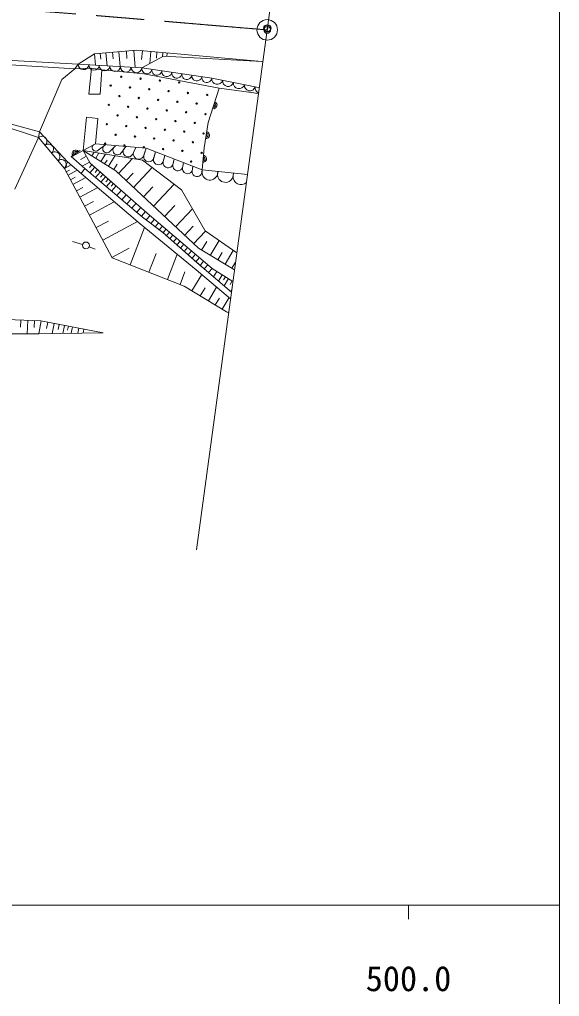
# Model space of a CAD drawing. Units: millimetres, scale not verified. Extents: x 40000 to 680000, y 20000 to 380000.
# Drawn here: x 539650 to 579000, y 198357 to 269538 of the extents above; entities that cross this region are included whole.
import ezdxf
from ezdxf.enums import TextEntityAlignment as Align

# ---------------------------------------------------------------- set-up
doc = ezdxf.new("R2010")
doc.units = ezdxf.units.MM
doc.header["$LTSCALE"] = 1000
doc.header["$PDMODE"] = 32
doc.header["$PDSIZE"] = 500
doc.linetypes.add('CHAIN', pattern=[18.5, 12, -1.5, 3.5, -1.5])
for name, color, linetype, lineweight in [('M-BGD', 7, 'Continuous', 13), ('M-BGD-HTXT', 7, 'Continuous', 13), ('M-BMK', 2, 'CHAIN', 13), ('M-BMK-SRVR', 3, 'Continuous', 13), ('M-TTL-BAND', 7, 'Continuous', 13)]:
    doc.layers.add(name, color=color, linetype=linetype, lineweight=lineweight)
doc.layers.add('M-OTRS', color=6, linetype='Continuous')
doc.styles.add('ＭＳ ゴシック', font='')
doc.styles.get('ＭＳ ゴシック').set_extended_font_data('MS Gothic')

msp = doc.modelspace()

# ---------------------------------------------------------------- linework, layer by layer
at = {"layer": 'M-BGD'}
for p, q in [((543917, 266283), (545120, 267040)), ((545120, 267040), (548165, 267295)), ((545120, 267040), (545190, 266211)), ((545535, 267075), (545569, 266660)), ((545949, 267110), (546029, 266163)), ((546423, 267149), (546462, 266676)), ((546896, 267189), (546986, 266108)), ((547436, 267234), (547482, 266694)), ((547977, 267279), (548080, 266046)), ((557307, 266489), (548165, 267295)), ((548603, 267257), (548548, 266630)), ((549230, 267201), (549154, 266334)), ((549664, 267163), (549625, 266729)), ((550097, 267125), (550070, 266819)), ((550403, 267098), (550380, 266847)), ((538592, 266266), (543691, 265944)), ((543917, 266283), (538664, 266589)), ((543691, 265944), (543917, 266283)), ((548558, 266019), (543917, 266283)), ((548558, 266019), (550146, 266859)), ((550146, 266859), (557307, 266489)), ((557307, 266489), (557387, 266482)), ((542721, 265167), (543691, 265944)), ((544884, 265994), (543691, 265944)), ((544695, 264109), (544884, 265994)), ((544884, 265994), (545649, 265885)), ((545649, 265885), (545521, 264094)), ((545649, 265885), (548702, 265593)), ((553661, 265274), (548558, 266019)), ((548702, 265593), (554206, 264547)), ((542721, 265167), (541107, 261365)), ((553661, 265274), (556826, 264641)), ((545521, 264094), (544695, 264109)), ((553398, 262038), (554206, 264547)), ((554206, 264547), (556730, 264201)), ((557067, 264133), (556730, 264201)), ((557128, 264574), (556826, 264641)), ((537543, 262089), (541044, 260940)), ((537576, 262308), (541107, 261365)), ((544530, 262414), (544297, 260006)), ((545349, 262317), (544530, 262414)), ((545349, 262317), (545197, 260485)), ((553097, 260190), (553398, 262038)), ((541044, 260940), (541107, 261365)), ((543142, 259165), (541107, 261365)), ((541044, 260940), (539300, 257184)), ((542925, 258685), (541044, 260940)), ((544064, 260002), (543417, 259570)), ((544298, 260005), (543442, 259547)), ((545197, 260485), (544297, 260006)), ((548605, 259293), (544297, 260006)), ((544297, 260006), (544801, 259065)), ((546663, 258508), (544297, 260006)), ((545101, 259873), (544931, 259604)), ((545051, 260408), (545197, 260485)), ((545197, 260485), (548876, 260168)), ((545441, 259816), (545199, 259435)), ((545379, 260022), (545932, 260422)), ((545799, 260325), (545932, 260422)), ((546247, 259944), (546668, 260358)), ((546520, 260212), (546668, 260358)), ((547096, 259872), (547404, 260295)), ((547232, 260059), (547404, 260295)), ((547923, 259796), (548140, 260232)), ((547957, 259865), (548140, 260232)), ((548716, 259652), (548876, 260168)), ((548732, 259704), (548876, 260168)), ((548876, 260168), (552960, 258589)), ((552961, 258589), (548876, 260168)), ((549421, 259423), (549556, 259905)), ((549427, 259443), (549556, 259905)), ((552960, 258589), (553097, 260190)), ((552961, 258589), (553097, 260190)), ((543142, 259165), (542925, 258685)), ((543142, 259165), (544147, 258319)), ((543417, 259570), (544418, 258685)), ((544526, 259578), (544099, 259349)), ((544756, 259150), (544218, 258862)), ((545925, 259736), (545581, 259193)), ((545853, 259021), (546025, 259292)), ((546615, 259622), (546125, 258849)), ((547890, 259411), (546866, 258317)), ((548605, 259293), (551461, 257125)), ((550126, 259193), (550237, 259642)), ((550136, 259234), (550237, 259642)), ((550829, 258962), (550918, 259379)), ((550843, 259027), (550918, 259379)), ((551531, 258730), (551599, 259115)), ((551547, 258822), (551599, 259115)), ((543407, 258942), (542925, 258684)), ((542925, 258685), (544853, 255083)), ((543054, 258444), (543294, 258573)), ((543856, 258564), (543183, 258203)), ((544418, 258685), (544147, 258319)), ((544418, 258685), (548621, 255136)), ((544931, 258952), (544754, 258749)), ((545133, 258775), (544784, 258376)), ((544801, 259065), (549132, 255278)), ((545333, 258600), (545158, 258401)), ((545532, 258426), (545189, 258034)), ((546512, 258604), (546757, 258991)), ((546663, 258508), (552682, 252877)), ((549322, 258749), (547961, 257294)), ((552231, 258498), (552280, 258852)), ((552248, 258618), (552280, 258852)), ((552945, 258416), (552961, 258589)), ((552949, 258469), (552960, 258589)), ((556266, 258244), (552960, 258589)), ((552961, 258589), (556266, 258244)), ((554087, 258310), (554105, 258470)), ((554092, 258354), (554105, 258470)), ((543363, 257866), (543700, 258047)), ((544482, 258032), (543543, 257530)), ((544147, 258319), (548442, 254644)), ((545728, 258254), (545557, 258058)), ((545924, 258083), (545587, 257698)), ((546117, 257914), (545949, 257722)), ((546310, 257746), (545979, 257367)), ((547413, 257806), (547925, 258353)), ((555224, 258151), (555249, 258350)), ((555227, 258177), (555249, 258350)), ((543795, 257060), (544264, 257311)), ((545351, 257289), (544046, 256591)), ((546499, 257580), (546334, 257391)), ((546688, 257415), (546363, 257043)), ((547060, 257089), (546741, 256724)), ((548688, 256613), (549369, 257341)), ((550917, 257538), (549416, 255933)), ((551461, 257125), (553191, 254132)), ((544395, 255938), (545048, 256287)), ((546558, 256256), (544744, 255286)), ((547426, 256770), (547112, 256410)), ((547786, 256456), (547477, 256102)), ((548139, 256147), (547835, 255800)), ((548486, 255843), (548187, 255502)), ((548827, 255545), (548534, 255210)), ((550218, 255182), (550969, 255984)), ((552255, 255751), (551021, 254431)), ((544853, 255083), (546399, 252164)), ((545227, 254376), (546137, 254858)), ((548621, 255136), (550165, 253969)), ((548621, 255136), (550097, 254030)), ((549162, 255253), (548891, 254934)), ((549132, 255278), (553699, 251395)), ((549481, 254982), (549227, 254682)), ((548247, 254811), (545709, 253467)), ((548768, 254378), (547701, 251654)), ((548442, 254644), (552532, 251299)), ((549780, 254727), (549541, 254446)), ((550061, 254488), (549837, 254225)), ((550325, 254264), (550113, 254015)), ((551681, 253814), (552298, 254474)), ((553206, 254122), (552340, 253196)), ((555488, 252531), (553191, 254132)), ((550097, 254030), (552980, 251473)), ((550097, 254030), (552925, 251520)), ((550573, 254053), (550357, 253799)), ((550828, 253837), (550607, 253577)), ((551087, 253616), (550862, 253351)), ((554197, 253431), (553555, 252356)), ((544250, 253148), (543521, 253359)), ((544721, 252982), (545153, 252800)), ((546381, 252198), (547650, 252870)), ((551352, 253391), (551122, 253120)), ((551623, 253161), (551388, 252884)), ((551899, 252926), (551659, 252643)), ((552682, 252877), (555321, 251301)), ((552918, 252736), (553298, 253373)), ((555227, 252713), (554630, 251714)), ((546399, 252164), (551638, 250111)), ((549062, 251121), (549596, 252482)), ((551147, 252432), (550424, 250587)), ((552182, 252686), (551936, 252397)), ((552470, 252440), (552220, 252146)), ((552764, 252190), (552509, 251889)), ((554093, 252035), (554414, 252572)), ((552532, 251299), (555032, 249181)), ((553065, 251934), (552804, 251627)), ((552925, 251520), (555099, 249670)), ((553372, 251673), (553109, 251363)), ((553682, 251410), (553419, 251100)), ((553699, 251395), (555207, 250463)), ((555130, 251415), (555398, 251863)), ((551346, 250226), (551708, 251148)), ((552937, 250956), (552218, 249762)), ((554027, 251192), (553780, 250792)), ((554427, 250945), (554142, 250484)), ((554658, 250802), (554515, 250572)), ((554888, 250660), (554560, 250129)), ((551638, 250111), (554727, 248252)), ((552815, 249403), (553175, 250000)), ((554014, 250043), (553412, 249044)), ((555154, 250496), (554990, 250230)), ((555124, 249854), (555041, 249719)), ((553912, 248743), (554213, 249243)), ((554916, 249279), (554412, 248442)), ((535178, 247808), (541207, 247580)), ((554727, 248252), (554895, 248174)), ((554866, 248188), (554910, 248285)), ((539739, 247635), (539720, 247124)), ((540251, 247616), (540214, 246633)), ((540742, 247598), (540724, 247106)), ((541233, 247575), (541055, 246635)), ((541207, 247580), (545754, 246718)), ((541703, 247486), (541614, 247016)), ((542173, 247397), (542032, 246652)), ((542545, 247326), (542475, 246954)), ((542918, 247256), (542806, 246666)), ((543212, 247200), (543157, 246905)), ((543507, 247144), (543419, 246677)), ((543974, 247055), (543904, 246685)), ((541067, 246635), (535042, 246623)), ((545754, 246718), (541067, 246635)), ((544344, 246985), (544289, 246692))]:
    msp.add_line(p, q, dxfattribs=at)
for centre, radius in [((547064, 265366), 50), ((548472, 265230), 50), ((549880, 265094), 50), ((551287, 264958), 50), ((546292, 264730), 50), ((547700, 264594), 50), ((549108, 264458), 50), ((550515, 264322), 50), ((551923, 264186), 50), ((553331, 264050), 50), ((546157, 263323), 50), ((546928, 263958), 50), ((548336, 263822), 50), ((549744, 263686), 50), ((551151, 263551), 50), ((552559, 263415), 50), ((547564, 263187), 50), ((548972, 263051), 50), ((550380, 262915), 50), ((551787, 262779), 50), ((553195, 262643), 50), ((546021, 261915), 50), ((546792, 262551), 50), ((548200, 262415), 50), ((549608, 262279), 50), ((551015, 262143), 50), ((552423, 262007), 50), ((547428, 261779), 50), ((548836, 261643), 50), ((550244, 261507), 50), ((551651, 261371), 50), ((553059, 261235), 50), ((545885, 260507), 50), ((546656, 261143), 50), ((548064, 261007), 50), ((549472, 260871), 50), ((550879, 260735), 50), ((552287, 260599), 50), ((547292, 260371), 50), ((548700, 260235), 50), ((550108, 260099), 50), ((551515, 259963), 50), ((552923, 259827), 50), ((552151, 259192), 50), ((544490, 253079), 250)]:
    msp.add_circle(centre, radius, dxfattribs=at)
for centre, radius, start, end in [((544305, 266274), 388, 178.6, 354.88129), ((545078, 266230), 388, 178.6, 354.88129), ((545852, 266186), 388, 178.6, 354.88129), ((546625, 266142), 388, 178.6, 354.88129), ((547399, 266098), 388, 178.6, 354.88129), ((548172, 266053), 388, 178.6, 354.88129), ((548922, 265959), 368, 170.66592, 352.7216), ((549651, 265853), 368, 170.66592, 352.7216), ((550379, 265746), 368, 170.66592, 352.7216), ((551108, 265640), 368, 170.66592, 352.7216), ((551837, 265533), 368, 170.66592, 352.7216), ((552566, 265427), 368, 170.66592, 352.7216), ((553295, 265321), 368, 170.66592, 352.7216), ((554062, 265224), 405, 172.88396, 344.48728), ((554854, 265066), 405, 172.88396, 344.48728), ((555645, 264907), 405, 172.88396, 344.48728), ((556436, 264749), 405, 172.88396, 344.48728), ((557191, 264559), 374, 167.45371, 252.20055), ((553802, 263293), 250, 252.14627, 72.14625), ((553802, 263293), 150, 252.14627, 72.14625), ((553802, 263293), 50, 252.14627, 72.14625), ((553247, 261114), 250, 260.73974, 80.73972), ((553247, 261114), 150, 260.73974, 80.73972), ((541285, 260663), 367, 308.59169, 131.05469), ((553247, 261114), 50, 260.73974, 80.73972), ((541756, 260099), 367, 308.59169, 131.05469), ((542226, 259535), 367, 308.59169, 131.05469), ((543740, 259786), 250, 33.77398, 213.77398), ((543740, 259786), 150, 33.77398, 213.77398), ((543740, 259786), 50, 33.77398, 213.77398), ((545202, 260204), 254, 126.40694, 314.17171), ((546008, 260118), 295, 135.27013, 323.98248), ((546794, 260019), 336, 144.76851, 334.149), ((547566, 259899), 371, 154.40111, 343.9942), ((548338, 259753), 397, 163.63066, 352.91694), ((542696, 258972), 367, 308.59169, 131.05469), ((549070, 259543), 371, 162.81731, 344.37002), ((549777, 259323), 370, 164.37002, 346.06929), ((550483, 259104), 368, 166.06928, 347.93344), ((553029, 259389), 250, 265.13532, 85.13532), ((553029, 259389), 150, 265.13532, 85.13532), ((553029, 259389), 50, 265.13532, 85.13532), ((551187, 258885), 366, 167.93345, 349.98312), ((551888, 258667), 363, 169.98312, 352.24136), ((552587, 258449), 359, 172.24136, 354.7335), ((553521, 258416), 574, 174.73357, 353.7688), ((554658, 258248), 574, 173.76879, 352.90495), ((555793, 258080), 574, 172.90495, 313.3971)]:
    msp.add_arc(centre, radius, start, end, dxfattribs=at)
at = {"layer": 'M-BGD-HTXT'}
msp.add_line((563352, 310305), (552544, 230897), dxfattribs=at)
at = {"layer": 'M-BMK'}
msp.add_open_spline([(460726, 282058), (470075, 277145), (472731, 275431), (480920, 272335), (483762, 271260), (485264, 270276), (488257, 269750), (492437, 269014), (494812, 268534), (499056, 268545), (500674, 268550), (501584, 268601), (503193, 268779), (509235, 269449), (512563, 270294), (518613, 270887), (522243, 271243), (524304, 270832), (527950, 270739), (539592, 270445), (543439, 269951), (557701, 268784)], degree=3, knots=[0, 0, 0, 0, 1, 1, 1, 2, 2, 2, 3, 3, 3, 4, 4, 4, 5, 5, 5, 6, 6, 6, 7, 7, 7, 7], dxfattribs=at)
at = {"layer": 'M-BMK-SRVR'}
msp.add_circle((557701, 268784), 750, dxfattribs=at)
msp.add_point((557701, 268784), dxfattribs=at)
at = {"layer": 'M-OTRS'}
msp.add_point((557716, 268899), dxfattribs=at)
at = {"layer": 'M-TTL-BAND'}
for p, q in [((579000, 20000), (579000, 370000)), ((40000, 205000), (579000, 205000)), ((568000, 205000), (568000, 204000))]:
    msp.add_line(p, q, dxfattribs=at)

# ---------------------------------------------------------------- texts
at = {"layer": 'M-TTL-BAND', "style": 'ＭＳ ゴシック'}
msp.add_text('500.0', height=1833, dxfattribs=at).set_placement((568000, 198195), align=Align.BOTTOM_CENTER)

doc.saveas('drawing.dxf')
